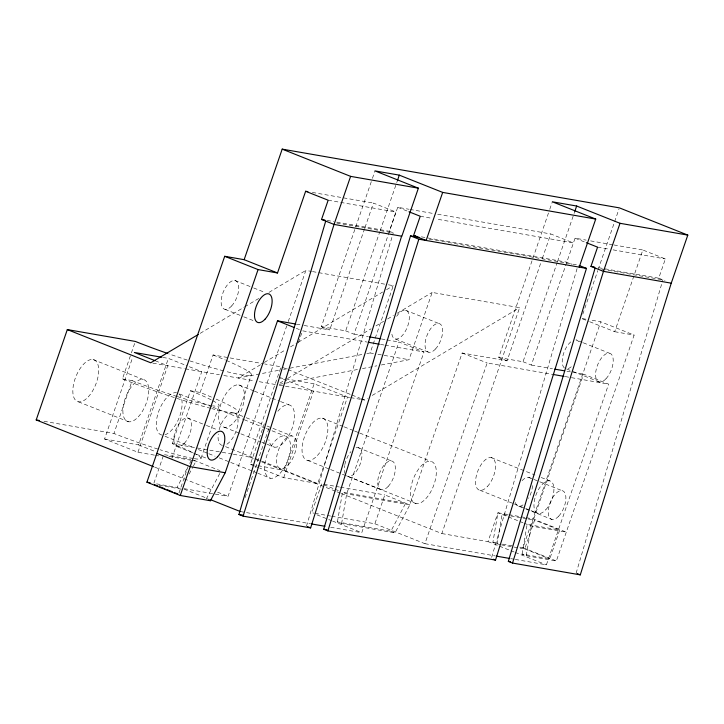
<?xml version="1.0" encoding="UTF-8"?>
<svg xmlns="http://www.w3.org/2000/svg" width="724" height="724" viewBox="0 0 724 724"><rect width="100%" height="100%" fill="white"/><g stroke="black" fill="none" stroke-linecap="round" stroke-linejoin="round"><path stroke-width="0.54" stroke-dasharray="3.62 2.71" d="M337.429 521.914L342.497 492.229L405.657 503.234L390.87 531.226L337.429 521.914L341.601 523.57L395.042 532.882L409.829 504.89L462.129 353.013L507.071 360.842L540.846 262.74M341.601 523.57L346.669 493.886L398.96 342.009L423.993 351.973L361.765 532.692L328.334 526.864M500.356 544.683L492.863 542.448L497.931 512.764L507.768 514.474M497.035 544.104L502.103 514.42L509.696 515.75M522.058 554.068L527.126 524.384L559.679 530.059L549.751 558.892L522.058 554.068L526.23 555.733L556.358 560.982L634.134 335.085L600.766 321.8L589.97 319.918M526.23 555.733L531.298 526.049L583.598 374.172L608.622 384.136L546.394 564.847L515.189 559.417M306.469 526.23L393.25 232.875M491.659 557.353L577.164 268.323M576.123 573.2L662.913 279.844M210.729 408.345A81.64 7.113 19 0 1 122.428 378.914L131.035 353.927M131.388 352.887L135.334 341.429M154.402 455.134L137.949 452.265L104.582 438.979L132.528 357.81M43.974 421.296L113.94 433.477L132.148 380.607A61.232 5.34 19 0 0 176.077 396.191M104.582 438.979L138.592 444.907L168.384 358.389L185.063 365.032M137.949 452.265L167.733 365.756L156.266 361.186M153.886 483.207L163.452 455.441M194.358 458.681A61.232 5.34 19 0 0 172.249 443.631L190.448 390.761L200.168 392.453A81.64 7.113 19 0 1 211.499 397.114M171.959 458.192L201.752 371.674L186.104 365.448M200.168 392.453L213.073 354.968L263.545 363.756M178.909 493.171L188.104 466.473M201.01 458.355L219.218 405.485M238.522 412.083L251.436 374.589M184.104 488.664L228.06 496.32L286.767 325.836M288.233 321.574L305.845 270.432L311.374 271.391M233.327 454.274L249.988 457.17L281.093 366.815L264.64 363.946M254.513 466.03L250.341 464.374L264.314 423.784M245.083 497.632L269.753 425.983M298.469 342.579L302.523 330.814L367.159 342.072M364.606 228.657L329.728 329.954L321.384 326.633L372.064 179.434M372.435 178.375L375.005 170.909M364.977 227.589L373.421 203.064L395.938 212.032L389.322 231.255L334.877 221.77M258.025 465.704L284.351 470.292L314.144 383.783L347.511 397.069L317.718 483.578L283.708 477.659L259.726 468.102M283.708 477.659L313.501 391.141L280.134 377.856L284.523 378.625M321.384 326.633L345.683 330.859L379.838 231.671M380.2 230.603L396.363 183.67M396.725 182.602L397.467 180.466M345.683 330.859L354.018 334.18L397.711 207.299L408.807 209.227M321.646 483.922L311.709 512.764L313.926 513.153M366.806 353.584L370.136 352.95L393.304 285.663L387.765 284.695M381.286 364.987L409.006 359.719L432.174 292.433L519.624 307.664L441.848 533.561L341.194 493.487M331.664 516.239L374.878 523.769L384.806 494.926L409.829 504.89L346.669 493.886L342.497 492.229M374.878 523.769L424.925 543.688L487.152 362.977L551.788 374.236M507.071 360.842L498.727 357.52L549.407 210.331M549.778 209.263L552.349 201.797M542.321 258.477L550.765 233.952L573.281 242.92L435.757 218.965M498.727 357.52L523.027 361.747L557.181 262.559M557.543 261.491L573.707 214.557M574.069 213.49L574.811 211.363M523.027 361.747L531.362 365.068L575.055 238.187L586.169 240.124M441.848 533.561L488.003 541.597L497.931 512.764L507.316 516.502M582.802 314.162L597.807 270.586M598.169 269.518L614.278 222.748M614.64 221.689L619.029 208.928M519.76 547.136L522.99 547.697L600.766 321.8M501.461 544.882L524.728 548.928L534.656 520.094L559.679 530.059M589.68 321.737L614.703 331.701L642.831 249.988L665.356 258.957L658.74 278.188L598.739 267.735M156.601 483.876L177.045 487.442L187.607 467.442M189.724 463.441L191.308 460.446M189.136 474.102L192.837 467.107M193.362 466.102L196.005 461.107L191.661 460.355M206.24 499.062L219.969 473.071M200.177 333.348L243.798 307.374M244.766 306.795L259.31 298.134M269.002 292.36L305.845 270.432M260.486 364.751L238.187 378.028L279.211 370.226M264.36 362.434L285.69 349.737M290.541 346.85L297.329 342.814M298.297 342.235L382.634 292.016M386.516 289.7L393.304 285.663M279.962 383.059L282.876 381.331M287.718 378.444L371.095 328.796M375.946 325.918L383.702 321.293M387.575 318.985L393.394 315.519M397.268 313.211L432.174 292.433M361.33 399.476L364.516 400.028L367.421 398.3M372.272 395.413L519.624 307.664M283.645 369.385L362.371 354.425M279.274 384.372L358 369.412M362.434 368.57L376.851 365.828M312.306 192.421L373.421 203.064M409.911 209.417L433.205 213.48M437.64 214.25L550.765 233.952M590.612 240.893L612.83 244.766M613.943 244.956L642.831 249.988M328.162 200.222L395.938 212.032M420.237 216.259L431.323 218.196M597.581 247.156L608.694 249.092M613.138 249.861L665.356 258.957M327.094 220.422L333.764 221.58M421.377 236.839L566.666 262.142L571.879 264.224M336.787 223.037L391.032 232.485M429.368 239.164L578.123 265.075M601.798 269.201L661.799 279.654M312.487 271.581L386.661 284.505M582.413 318.605L588.893 319.727M614.703 331.701L634.134 335.085M296.387 324.144L303.057 325.302M304.171 325.501L329.728 329.954M354.018 334.18L368.272 336.66M381.421 338.959L385.811 339.719M386.906 339.909L398.96 342.009M531.362 365.068L552.484 368.751M566.928 371.267L583.598 374.172M380.525 344.407L383.874 344.986M384.987 345.176L423.993 351.973M565.163 376.561L608.622 384.136M370.136 352.95L373.466 353.529M377.91 354.308L409.006 359.719M162.891 357.439L168.384 358.389M285.618 378.815L314.144 383.783M152.855 363.158L184.195 368.616M185.29 368.815L219.417 374.751M223.834 375.521L254.848 380.924M259.292 381.702L277.057 384.797M279.265 385.177L349.638 397.44M350.697 397.621L360.262 399.286M122.428 378.914L132.148 380.607M172.249 443.631L221.11 452.147M222.223 452.337L232.214 454.075M250.341 464.374L256.929 465.514M164.502 454.69L190.738 459.26M508.863 514.664L525.262 517.524M526.357 517.714L532.918 518.855L566.286 532.14L531.298 526.049L524.004 523.144M168.873 456.382L190.575 460.165M510.782 515.931L527.063 518.773M528.149 518.963L534.656 520.094M323.863 484.311L334.941 486.238M336.045 486.438L339.375 487.017M340.479 487.207L384.806 494.926M155.506 455.324L158.791 455.894M492.863 542.448L498.239 543.38M502.546 544.131L513.307 546.005M159.063 485.243L181.217 489.098L177.045 487.442M315.04 513.343L330.551 516.04M240.296 511.533L310.506 523.76M424.925 543.688L495.135 555.923M510.737 558.638L514.076 559.218M575.055 238.187L585.291 242.259M658.74 278.188L664.994 280.677M397.711 207.299L407.947 211.372M389.322 231.255L394.535 233.336M582.377 318.832L588.63 321.32M582.25 342.389L575.996 339.9A15.304 7.276 -68.3 0 1 578.974 342.47M583.291 342.805L609.364 353.185M599.436 382.019L566.068 368.733A15.304 7.276 -68.3 0 0 571.915 366.181M405.458 310.198L438.825 323.483M462.129 353.013L487.152 362.977M395.521 339.031L428.889 352.317M234.911 280.487L252.64 287.546M253.681 287.962L264.106 292.116M296.261 328.325L299.392 329.574M224.983 309.329L242.712 316.388M243.753 316.804L254.178 320.949M282.143 367.231L350.959 394.634M352 395.042L360.344 398.363M361.385 398.779L364.516 400.028M491.18 457.586L534.973 475.025M541.235 477.514L549.57 480.836M528.665 477.36L532.837 479.016M533.878 479.433L562.032 490.646M238.811 384.924L253.409 390.734M254.45 391.15L279.473 401.114M280.523 401.53L288.858 404.852M322.225 418.137L343.086 426.436M344.126 426.852L353.511 430.59M354.552 431.006L358.724 432.662M359.765 433.079L430.671 461.315M479.931 490.266L513.298 503.551M514.339 503.967L524.764 508.121M525.805 508.538L529.977 510.194M531.018 510.61L538.321 513.515M518.737 506.194L524.99 508.691M526.031 509.108L552.104 519.479M358.127 447.658L391.494 460.944M508.357 516.918L522.954 522.728M233.671 412.734L245.137 417.296M246.178 417.712L262.866 424.354M267.038 426.02L292.062 435.984M93.052 359.538L143.099 379.457M179.597 393.992L211.924 406.861M212.965 407.277L243.201 419.314M244.241 419.73L265.102 428.038M266.142 428.445L284.912 435.92M348.19 476.492L381.557 489.777M224.25 427.214L239.888 433.45M240.929 433.857L260.74 441.749M261.789 442.165L265.952 443.821M267.002 444.237L274.296 447.142M307.664 460.428L329.565 469.152M330.606 469.559L416.11 503.605M522.99 547.697L556.358 560.982M524.728 548.928L549.751 558.892M187.579 417.947L205.308 425.006M206.349 425.422L217.824 429.993M488.003 541.597L498.429 545.751M499.469 546.168L509.904 550.321M510.945 550.738L514.076 551.978M515.117 552.394L546.394 564.847M323.728 484.754L338.325 490.564M225.544 446.663L260.993 460.772M262.043 461.188L280.812 468.663M284.351 470.292L317.718 483.578M249.988 457.17L260.468 461.351M261.518 461.767L335.954 491.406M337.004 491.822L340.144 493.071M255.554 466.446L258.685 467.695M78.482 401.829L128.537 421.757M165.036 436.291L194.231 447.912M198.403 449.568L207.788 453.305M208.829 453.722L215.082 456.211M219.254 457.876L229.68 462.03M230.721 462.437L252.622 471.161M253.662 471.577L256.794 472.817M257.834 473.234L270.351 478.22M390.87 531.226L395.042 532.882M177.652 446.789L195.38 453.848M196.421 454.265L206.847 458.41M193.914 460.274L219.987 470.654M316.931 514.836L331.529 520.646M332.569 521.063L361.765 532.692M138.592 444.907L155.271 451.55M154.674 467.107L213.381 490.483M217.58 492.148L228.06 496.32M183.987 489.116L207.969 498.664M396.662 316.307A15.304 7.276 -68.3 0 1 408.734 313.528A15.304 7.276 -68.3 0 1 402.879 334.85A15.304 7.276 -68.3 0 1 391.829 333.909M219.119 429.775A17.349 8.245 -68.3 0 1 231.879 412.78A17.349 8.245 -68.3 0 1 237.526 426.002A17.349 8.245 -68.3 0 1 225.58 444.925M222.413 445.414A17.349 8.245 -68.3 0 1 218.259 434.002M193.145 458.482A61.232 5.34 19 0 1 160.095 449.758M157.868 449.052A61.232 5.34 19 0 1 113.94 433.477M564.349 367.919A15.304 7.276 -68.3 0 1 563.154 354.941A15.304 7.276 -68.3 0 1 571.689 341.194M356.063 447.821A15.304 7.276 -68.3 0 1 360.443 463.342A15.304 7.276 -68.3 0 1 346.479 475.677M345.212 473.93A15.304 7.276 -68.3 0 1 344.66 465.505M344.832 464.582A15.304 7.276 -68.3 0 1 350.95 451.613M178.982 393.947A22.453 10.67 -68.3 0 1 179.878 415.757A22.453 10.67 -68.3 0 1 164.918 434.807M161.905 435.043A22.453 10.67 -68.3 0 1 158.493 412.028A22.453 10.67 -68.3 0 1 176.466 392.743M277.853 411.241A22.453 10.67 -68.3 0 1 294.089 411.259A22.453 10.67 -68.3 0 1 284.432 441.785A22.453 10.67 -68.3 0 1 268.876 439.631M216.114 399.105A81.64 7.113 19 0 1 211.752 408.608M212.766 400.671A61.232 5.34 19 0 1 212.566 405.811M211.345 405.612A61.232 5.34 19 0 1 177.19 396.535M190.448 390.761A61.232 5.34 19 0 1 211.571 400.046M226.304 360.434A81.64 7.113 19 0 1 224.666 371.122M223.635 370.851A81.64 7.113 19 0 1 168.62 353.792M213.073 354.968A81.64 7.113 19 0 1 225.363 360.027M532.493 485.668A15.304 7.276 -68.3 0 1 528.529 498.465M523.045 504.899A15.304 7.276 -68.3 0 1 515.036 501.08M522.058 480.682A15.304 7.276 -68.3 0 1 530.384 478.184M435.495 348.995A15.304 7.276 -68.3 0 0 440.536 324.298A15.304 7.276 -68.3 0 0 425.531 340.407A15.304 7.276 -68.3 0 0 435.495 348.995M487.415 486.501A17.349 8.245 -68.3 0 0 493.125 458.518A17.349 8.245 -68.3 0 0 476.121 476.763A17.349 8.245 -68.3 0 0 487.415 486.501M545.806 509.75A17.349 8.245 -68.3 0 0 551.516 481.759A17.349 8.245 -68.3 0 0 534.511 500.012A17.349 8.245 -68.3 0 0 545.806 509.75M280.034 473.342A22.453 10.67 -68.3 0 0 287.428 437.124A22.453 10.67 -68.3 0 0 265.418 460.745A22.453 10.67 -68.3 0 0 280.034 473.342M425.803 498.727A22.453 10.67 -68.3 0 0 433.187 462.509A22.453 10.67 -68.3 0 0 411.178 486.13A22.453 10.67 -68.3 0 0 425.803 498.727M184.258 443.459A15.304 7.276 -68.3 0 0 189.299 418.771A15.304 7.276 -68.3 0 0 174.294 434.871A15.304 7.276 -68.3 0 0 184.258 443.459M231.59 305.999A15.304 7.276 -68.3 0 0 236.63 281.31A15.304 7.276 -68.3 0 0 221.625 297.41A15.304 7.276 -68.3 0 0 231.59 305.999M606.042 378.697A15.304 7.276 -68.3 0 0 611.083 354A15.304 7.276 -68.3 0 0 596.069 370.109A15.304 7.276 -68.3 0 0 606.042 378.697M558.711 516.158A15.304 7.276 -68.3 0 0 563.752 491.46A15.304 7.276 -68.3 0 0 548.738 507.569A15.304 7.276 -68.3 0 0 558.711 516.158M388.164 486.456A15.304 7.276 -68.3 0 0 393.204 461.758A15.304 7.276 -68.3 0 0 378.2 477.867A15.304 7.276 -68.3 0 0 388.164 486.456M288.297 464.889A17.349 8.245 -68.3 0 0 294.007 436.907A17.349 8.245 -68.3 0 0 277.002 455.161A17.349 8.245 -68.3 0 0 288.297 464.889M88.174 396.951A22.453 10.67 -68.3 0 0 95.568 360.733A22.453 10.67 -68.3 0 0 73.558 384.353A22.453 10.67 -68.3 0 0 88.174 396.951M138.23 416.879A22.453 10.67 -68.3 0 0 145.615 380.661A22.453 10.67 -68.3 0 0 123.605 404.282A22.453 10.67 -68.3 0 0 138.23 416.879M233.942 422.345A22.453 10.67 -68.3 0 0 241.327 386.127A22.453 10.67 -68.3 0 0 219.318 409.748A22.453 10.67 -68.3 0 0 233.942 422.345M317.356 455.55A22.453 10.67 -68.3 0 0 324.75 419.341A22.453 10.67 -68.3 0 0 302.741 442.961A22.453 10.67 -68.3 0 0 317.356 455.55"/><path stroke-width="1.09" d="M401.594 236.196L310.632 527.896L243.101 516.131L238.929 514.474L325.709 221.11M579.164 265.491L586.467 268.396L495.515 560.095L327.882 530.9L323.709 529.235L410.499 235.879L419.377 237.427M295.274 323.954L277.5 320.85L225.2 472.736L210.412 500.727L180.285 495.478L146.918 482.193L224.702 256.296L244.142 259.681L282.197 149.135L619.4 207.869L687.8 235.101L671.248 283.165L580.295 574.865L512.52 563.055L508.348 561.399L595.128 268.034M243.101 516.131L334.054 224.431L350.606 176.366L418.382 188.177L401.838 236.241L334.054 224.431L321.537 219.453L328.162 200.222L305.637 191.263L277.509 272.966L258.07 269.581L224.702 256.296M327.882 530.9L418.843 239.201L586.467 268.396M512.52 563.055L603.472 271.355L620.025 223.3L687.8 235.101M153.624 466.69L36.2 419.938L67.314 329.583L135.334 341.429A81.64 7.113 19 0 0 167.552 353.421M180.285 495.478L258.07 269.581M397.467 180.466L399.295 175.136L442.681 192.403L595.725 219.064L579.182 267.129M442.681 192.403L426.128 240.468L413.612 235.49L420.237 216.259L408.969 211.779M574.811 211.363L576.639 206.023L620.025 223.3M671.248 283.165L603.472 271.355L590.956 266.378L597.581 247.156L586.313 242.667M198.231 334.506L150.728 362.787L67.314 329.583M399.295 175.136L375.005 170.909L418.382 188.177M576.639 206.023L552.349 201.797L595.725 219.064M305.637 191.263L307.863 191.643M321.537 219.453L324.877 220.033M413.612 235.49L415.829 235.87M590.956 266.378L594.295 266.957M369.367 336.859L380.326 338.769M554.702 369.14L564.702 370.878M368.272 342.271L379.412 344.208M552.901 374.426L564.05 376.371M161.796 357.249L134.365 352.47L155.226 360.769M36.2 419.938L39.53 420.517M225.2 472.736L190.213 466.636L156.855 453.351M146.918 482.193L150.149 482.754M311.619 523.959L324.986 526.285M496.248 556.113L509.624 558.439M238.929 514.474L243.354 515.244M323.709 529.235L327.04 529.814M508.348 561.399L510.565 561.788M282.197 149.135L350.606 176.366M410.499 235.879L418.843 239.201M244.142 259.681L277.509 272.966M277.5 320.85L294.179 327.492M577.164 573.616L580.295 574.865M493.424 559.263L495.515 560.095M307.51 526.647L310.632 527.896M210.06 499.497L240.296 511.533M208.322 499.895L210.412 500.727M154.565 484.691L157.687 485.94M159.778 486.763L164.991 488.845M167.072 489.668L172.294 491.75M174.375 492.582L177.507 493.822M217.625 456.744A15.304 7.276 -68.3 0 0 222.666 432.056A15.304 7.276 -68.3 0 0 207.661 448.156A15.304 7.276 -68.3 0 0 217.625 456.744M264.957 319.284A15.304 7.276 -68.3 0 0 269.998 294.596A15.304 7.276 -68.3 0 0 254.993 310.696A15.304 7.276 -68.3 0 0 264.957 319.284"/></g></svg>
